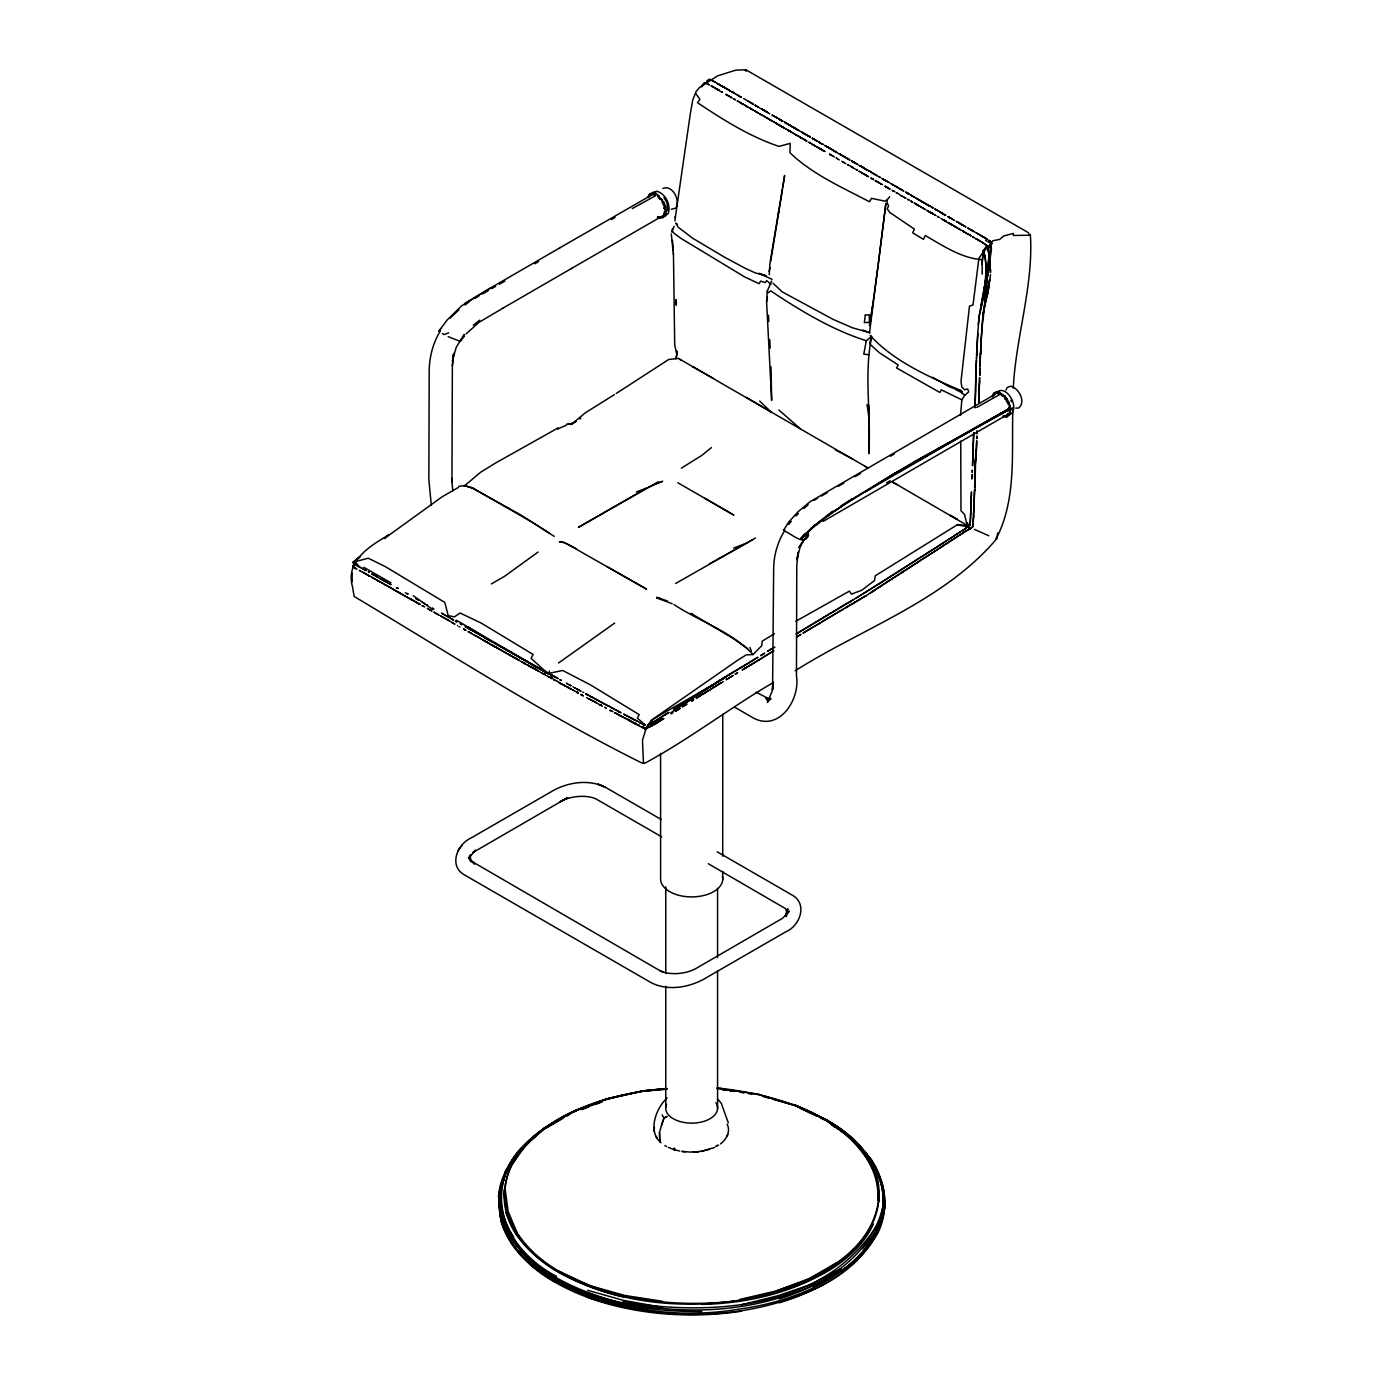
<?xml version="1.0" encoding="UTF-8"?>
<svg xmlns="http://www.w3.org/2000/svg" width="1384" height="1384" viewBox="0 0 1384 1384"><rect width="100%" height="100%" fill="white"/><g stroke="black" fill="none" stroke-linecap="round" stroke-linejoin="round"><path stroke-width="1.5" d="M352.072 585.259C346.294 559.966 370.168 546.04 388.437 535.054L384.458 538.462L442.084 496.839L458.312 487.479M722.707 879.895L722.707 871.297M722.707 856.229L722.777 714.213M868.789 405.27L868.771 453.692C871.366 415.217 863.841 375.548 871.47 337.748L869.827 342.488L870.501 344.651L879.411 352.764L898.216 364.978L896.503 367.902L939.805 392.45L941.276 389.856L961.845 399.803L960.496 415.442M960.358 229.571L959.51 229.363L961.171 230.177M986.377 276.713L986.238 269.828L983.782 295.138L978.972 316.936L983.886 295.207L986.411 276.696L980.339 309.739M463.882 334.686L456.149 347.47L452.447 360.843L453.692 353.301L452.36 365.826L451.945 481.736L451.668 478.276L452.776 490.939M982.017 329.651L982.986 315.12L981.256 338.751L982.034 327.074M354.442 564.361L353.353 563.167M1012.829 410.391C1011.566 452.585 1016.496 498.05 997.068 537.027L997.172 538.22C944.684 600.639 862.699 628.059 795.177 670.756M869.463 333.233L885.864 203.483L878.304 264.257M975.755 450.457L974.959 490.542M713.487 81.172L710.926 79.874L714.144 81.569M679.752 708.504L675.409 711.376L679.994 708.366L677.312 709.975M698.28 696.913L696.29 698.314L702.778 694.076L698.591 696.879M750.699 664.995L758.034 660.462L748.934 665.929L750.716 664.787M675.306 217.617L690.356 113.54L692.744 99.907L696.152 91.517L699.526 87.469L717.639 75.843L735.942 70.1L745.924 69.805L1028.399 232.685L1029.713 235.263L1013.347 235.436L1013.278 233.429L1003.798 235.955L999.715 239.38L992.709 240.781L990.84 243.549L985.149 298.719M675.046 220.956L675.15 216.683M1006.825 414.837L1006.912 416.861L1003.348 415.702L1003.037 416.774L1006.912 416.861L1008.988 415.338L1010.476 408.315L1008.971 402.571L1006.808 401.689L1006.895 398.627L1004.784 395.911L998.781 391.966L994.162 392.831L992.172 396.274M706.342 83.472L704.162 83.092L702.57 84.926L704.681 82.85L707.881 83.974M982.173 274.24L982.19 259.708L983.54 251.75L989.941 244.691L991.152 245.314L991.446 249.708L986.723 281.004L983.124 319.669M660.929 1142.717C647.176 1131.23 656.189 1107.944 667.14 1097.927M989.733 259.656L989.768 258.445L990.39 270.209L989.768 258.445M979.042 397.692L979.318 386.568L978.799 402.242L979.059 397.762L978.938 399.959M977.744 333.475L979.007 316.901L978.817 319.272M767.445 297.058L766.598 301.677L771.649 400.391L771.026 366.881M786.475 916.537L786.752 910.343M979.872 368.525L979.786 370.722L979.959 366.258M988.141 268.444L988.799 255.59M977.035 433.97L977.156 431.791M667.763 210.887L666.95 202.825L663.974 197.445M478.068 633.647L476.511 632.903L477.272 633.526M479.712 634.564L478.155 633.837L478.899 634.443M481.338 635.498L482.981 636.415M484.59 637.643L483.051 636.605L484.59 637.643L483.794 637.228M486.216 638.578L484.677 637.54L486.216 638.578L485.421 638.145M659.511 1132.268L659.805 1141.575L659.511 1132.268L661.535 1125.227L663.939 1118.151L667.123 1116.404L663.974 1118.064L661.535 1125.227M980.685 350.29L980.339 357.089L980.806 347.99L980.651 353.647M974.042 502.894L974.613 489.694L974.423 494.019M487.86 639.494L486.32 638.457L491.112 641.346L487.064 639.079M492.739 642.263L491.199 641.242C496.043 644.269 492.306 641.899 492.756 641.968M973.904 507.253L973.627 513.827L974.163 503.309M499.278 645.671L500.887 646.899L497.721 644.927L498.465 645.549M676.222 305.414L675.997 299.584M967.693 529.864L971.949 527.373L966.326 530.92L972.727 526.941L973.558 515.99L973.419 518.204M970.167 524.709L970.876 509.485L970.167 524.709L964.752 529.034L970.097 524.622L965.928 527.979L967.554 526.923M980.149 361.726L979.924 366.276L980.149 361.726L980.235 362.781M960.738 441.133L960.98 510.782L964.544 514.416L967.122 525.349L970.426 528.757M453.156 355.774L452.36 365.826M654.113 1131.282L654.424 1127.372M716.531 83.161L718.798 84.338L716.531 83.023M987.692 293.287L989.058 282.993L984.18 307.853L987.882 293.408L989.646 279.499L982.951 315.137L988.954 283.045M993.02 397.104L992.812 394.544L993.954 395.305L994.162 392.831M984.733 299.221L988.574 260.503M972.692 526.958L973.246 522.547M549.379 671.015L549.171 673.42L553.046 678.662M1013.278 388.056C1015.821 336.727 1033.64 285.9 1030.371 234.726M769.244 274.689L769.902 263.548L784.642 175.457L782.808 187.186M983.591 295.259L985.754 279.724L980.996 306.037M986.723 281.004L988.124 268.081M663.524 205.662L664.147 202.877L657.331 194.469L652.591 192.895L650.117 193.639L647.695 197.393L648.958 197.255L648.629 195.161L650.134 195.767L650.117 193.639L651.726 194.971L652.591 192.895L654.649 195.161M657.365 217.392L663.351 217.53L665.773 213.776L664.355 211.198M676.084 300.034L675.824 304.48M983.851 295.173L985.062 284.914M975.011 470.024L975.218 465.578L974.993 476.598L975.045 470.006M982.034 264.344L983.54 251.75L982.726 250.677M973.852 507.271L974.44 494.088M973.211 522.581L973.454 518.187M987.916 293.304L990.511 274.81M773.466 682.45C730.285 707.587 690.426 738.399 646.345 762.411L643.871 763.397L643.404 761.892L642.487 740.094L646.224 728.243L645.048 729.662L648.767 724.057L652.781 719.663L661.95 713.971L712.397 685.184L683.056 704.629M986.654 281.592L988.245 269.793M872.854 303.805L878.027 266.316M981.758 329.703L982.156 326.901M997.068 537.027L997.656 532.944M770.698 261.299L782.514 189.141M990.494 246.854L990.84 243.549L985.598 240.28M671.897 232.149L674.077 226.284M889.635 196.701L887.421 199.521L886.971 202.168L888.614 206.233L887.092 208.828L889.999 212.582L914.409 229.121L912.61 232.789L923.474 239.328L925.256 235.522C943.144 245.833 961.465 258.237 982.19 259.708M787.167 912.661L787.859 908.769L785.368 915.758L789.399 911.122L782.721 918.18L696.533 968.16C686.153 974.405 669.06 975.322 660.133 970.789L470.75 860.796L474.591 864.066L468.536 857.215L470.525 861.523L470.37 854.88L469.747 856.921L475.56 850.157L472.965 852.492L567.717 797.582L559.62 802.045C570.121 795.713 587.3 794.468 596.469 799.191L661.673 836.836M720.51 1143.945C726.392 1139.326 730.89 1131.593 727.136 1124.189M808.585 535.366C804.018 546.576 791.873 533.74 784.642 531.127M978.869 319.254L978.35 324.79M771.684 281.056L767.29 291.038L766.598 301.677M751.702 103.212L743.519 98.489M772.134 115.27L773.016 115.547L772.168 115.062M775.576 117.104L773.068 115.599L777.912 118.384L775.628 116.896M839.154 153.97L840.036 154.247L839.206 153.762M916 198.206L916.883 198.621L915.308 197.739M713.487 87.14L714.369 87.694L713.054 86.76M718.434 89.891L719.247 90.496L716.289 88.628L719.247 90.496M755.837 111.429L755.007 111.187L756.581 112.052L753.64 110.287M767.203 118.003L766.373 117.744L771.199 120.495L763.38 115.824L765.629 117.086M780.126 125.529L780.939 126.117L779.261 125.131L780.939 126.117M782.514 126.999L785.818 128.937L782.514 126.999L783.5 127.518M789.866 131.151L790.679 131.74L787.496 129.75L790.679 131.74M793.118 133.02L796.302 135.182L793.24 133.158M830.4 154.87L829.604 154.195L832.909 156.115L829.604 154.195M866.194 175.197L867.007 175.803L865.329 174.816L868.616 176.737L866.955 175.924M903.475 197.047L904.34 197.376L901.053 195.611L901.918 196.095M911.658 201.718L910.897 201.182L912.471 202.047L910.897 201.182M916.519 204.261L917.332 204.867L915.654 203.863L917.332 204.867M928.699 211.423L927.021 210.437L928.699 211.423L927.885 210.835M931.899 213.24L935.203 215.177L931.899 213.24L932.885 213.776M944.13 220.194L944.943 220.8L943.265 219.814L944.943 220.8M945.756 221.146L946.569 221.734L944.891 220.748L946.569 221.734M948.991 223.014L951.431 224.554L948.144 222.616L951.431 224.554M952.244 224.883L953.057 225.488L951.379 224.502L953.057 225.488M955.496 226.768L956.309 227.374L954.631 226.37L956.309 227.374M963.61 231.457L964.423 232.045L962.745 231.059L964.423 232.045M970.115 235.193L970.911 235.799L967.97 233.948L970.911 235.799M676.171 358.543L676.897 354.321L675.652 358.715M442.897 614.081L441.444 613.06M444.523 614.998L443.832 614.392L444.766 614.842M446.167 615.932L445.458 615.326L446.409 615.759M447.793 616.849L447.101 616.243L448.035 616.693M449.437 617.783L448.745 617.178L449.679 617.61M547.804 676.499L548.756 676.811L547.856 676.309M595.777 702.311L596.487 702.899L595.587 702.397M602.334 706.048L601.538 705.788M619.599 711.981L618.7 711.497L620.292 712.327M624.513 714.577L623.613 714.092L629.426 717.172L625.205 714.923M582.491 695.443L581.574 694.993L583.304 695.771L581.574 694.993M716.808 1088.222L720.926 1088.343C781.009 1095.696 854.118 1116.819 877.594 1179.168C889.514 1238.645 826.698 1279.041 776.874 1292.033C705.356 1311.997 624.651 1308.451 558.773 1272.432C522.131 1252.157 491.579 1209.512 510.938 1167.075M624.271 1297.171C566.385 1284.317 480.871 1240.358 510.142 1167.629C541.04 1113.082 607.991 1093.187 666.846 1088.533M527.892 1142.44A193.414 111.654 0 0 0 498.517 1195.984L500.645 1218.941A193.397 111.654 0 0 0 586.332 1295.113L622.402 1305.095A189.487 120.668 -0.3 0 0 741.668 1308.71C794.451 1301.237 851.212 1278.366 878.217 1229.563C898.06 1186.14 865.519 1141.229 827.822 1120.971M833.237 1125.261C861.921 1142.354 886.435 1172.04 884.705 1207.038C881.279 1234.078 863.46 1255.807 841.835 1271.152M701.757 1311.478C628.509 1312.309 531.923 1294.057 500.887 1218.145C486.909 1139.689 579.861 1101.456 642.228 1091.388M554.967 1281.809C518.066 1262.087 485.386 1218.231 504.347 1175.483M769.072 271.454L770.058 267.787M983.107 312.749L983.972 309.618M499.33 1195.707L504.589 1176.521L498.569 1196.831M672.451 228.792L671.967 230.557L674.371 233.585L680.859 238.308L744.644 276.921L759.107 283.703L760.629 281.09L765.214 282.561L766.736 280.589L770.853 284.36M555.157 1279.266C526.145 1259.994 496.199 1231.743 499.347 1193.769C503.205 1167.387 520.107 1145.744 541.49 1130.728M726.738 1136.074L727.863 1134.672M778.379 213.188L779.054 210.818M878.217 1229.563L884.705 1207.038M661.275 819.518L605.327 787.219C589.152 779.261 569.343 781.96 553.79 790.247L470.975 838.047C456.928 844.309 448.329 866.298 464.799 875.103L651.276 982.744C667.434 990.944 687.225 987.778 702.812 979.734L785.61 931.916C800.108 925.982 808.187 903.51 791.786 894.877L717.206 851.817M779.14 1298.919C825.072 1284.906 872.716 1254.734 883.373 1204.634C884.514 1167.421 857.215 1137.821 826.94 1120.071M870.622 337.333L866.315 340.758L863.772 354.096L868.633 354.754M840.918 505.852L912.904 462.637L1009.386 408.488L896.175 473.311M658.87 216.821L657.85 216.561L660.877 218.274L660.774 216.769L663.351 217.53L662.365 215.956L664.839 216.008L663.939 213.517M715.77 1146.194L717.293 1145.312M363.387 572.561L364.217 573.149L362.868 572.232M365.047 573.478L367.521 574.983L364.528 573.149M374.701 575.502L371.708 573.824L374.095 575.363M819.657 142.638L818.844 142.033L821.283 143.59L818.844 142.033L819.778 142.379M833.722 156.461L834.535 157.049M845.088 163.277L845.884 163.623M898.666 193.95L899.479 194.556M979.734 241.093L979.094 240.366L983.211 242.857L982.242 242.304M368.352 575.312L369.182 575.9L367.833 574.983M371.656 577.145L372.486 577.733L371.137 576.817M373.317 578.079L374.147 578.65L372.798 577.733M375.877 576.177L374.995 575.658L376.569 576.523M377.521 577.093L376.638 576.574L379.631 578.443M380.808 578.927L379.908 578.408L382.451 579.844L381.552 579.325M721.669 92.036L719.939 91.102M726.462 88.835L725.649 88.23L728.866 90.064L726.583 88.576M728.295 95.513L727.309 95.306L730.614 97.053L729.039 95.998M731.427 97.659L730.562 97.001L732.222 98.004M736.392 94.233L732.188 92.001L735.406 93.835M738.675 95.721L737.084 94.839L740.405 96.776L739.419 96.257M746.028 106.101L746.841 106.43L745.924 105.963M747.775 106.776L746.789 106.551L748.467 107.364M752.636 109.578L751.668 109.371L753.346 110.184M757.532 106.776L755.076 105.219L758.294 107.225M760.681 108.661L758.346 107.104M759.02 113.332L759.141 113.471M760.646 114.543L759.781 113.869L760.768 114.266M762.394 115.201L761.408 114.993L763.086 115.806M767.341 112.173L768.103 112.71L766.511 111.827L767.445 112.294M773.76 121.775L774.452 122.363L773.518 121.896M795.246 128.21L794.312 127.882L795.904 128.764L795.022 128.487M796.769 129.421L795.956 128.816L799.277 130.771L796.648 129.421L797.53 129.715M799.727 136.774L797.478 135.511L800.419 137.379M799.969 131.099L804.069 133.66L801.786 131.999M802.979 138.642L800.385 137.483L804.606 139.576L803.62 139.369M813.878 139.144L812.304 138.262L813.238 138.59M817.598 147.085L816.612 146.86L819.916 148.624L818.238 147.794M836.126 151.808L836.766 152.534L835.192 151.479L836.766 152.534M838.462 159.541L839.396 159.869M847.562 158.416L848.219 159.143L845.001 157.136L848.219 159.143M848.444 164.886L847.458 164.679L849.136 165.492M850.71 166.547L851.696 166.772L849.88 165.89M853.997 162.464L852.233 161.513L857.786 164.575L851.541 160.907L853.115 161.807M853.322 167.706L852.336 167.481L854.014 168.312M859.81 171.46L858.824 171.235L861.436 172.516M862.284 166.91L859.706 165.63L862.924 167.464L862.042 167.187M867.076 170.024L866.246 169.419L867.941 170.422L866.955 169.886M876.055 180.837L875.069 180.612L876.747 181.425M880.155 177.567L879.342 176.962L880.276 177.308M889.099 182.567L885.881 180.733L888.441 182.031M892.161 190.196L892.974 190.802M893.908 191.148L892.922 190.923L894.912 191.753M897.161 193.016L896.175 192.791L897.853 193.622M907.125 193.016L907.956 193.622L905.499 192.065L909.703 194.296L906.243 192.463M908.527 199.573L907.541 199.365L909.513 200.196M914.374 197.393L912.039 195.836L914.599 197.133M921.519 207.081L920.533 206.856L922.211 207.686M932.47 207.513L933.249 208.05L931.657 207.167L932.591 207.635M953.732 220.056L952.919 219.45L954.493 220.506M957.226 227.703L956.257 227.478L957.936 228.308M958.852 228.637L957.884 228.429L959.544 229.242M961.984 230.523L962.105 230.644M965.184 226.388L965.946 226.941L962.728 225.108L965.288 226.526M965.357 232.391L964.371 232.166L967.676 233.931M966.862 233.585L965.997 232.927M973.471 237.079L972.485 236.854L975.789 238.619M976.723 238.948L975.737 238.74L977.415 239.553M374.978 578.996L375.808 579.567L374.458 578.65M376.621 579.913L377.451 580.501L376.102 579.567M381.586 582.681L382.417 583.252L381.067 582.335M383.195 580.242L384.562 581.003L382.451 579.844M387.382 582.595L386.482 582.076L389.492 583.944M360.221 570.762L359.338 570.381L362.573 572.232M383.23 583.598L384.06 584.186L382.711 583.252M386.534 585.449L387.364 586.02L386.015 585.103M388.195 586.366L389.025 586.954L387.676 586.02M391.118 584.688L389.769 583.91L390.513 584.532M391.499 588.217L392.329 588.806L390.98 587.871M393.142 589.134L393.973 589.722L392.623 588.806M708.573 84.562L709.49 84.874L708.089 84.199M423.366 602.94L422.553 602.369M427.794 608.631L428.625 609.219L427.275 608.303M356.847 569.083L354.252 567.63L355.947 568.564L354.252 567.63L355.065 568.253M429.438 609.566L430.268 610.154L428.919 609.219M431.099 610.5L431.912 611.088L430.58 610.154M434.386 612.368L435.216 612.956L433.867 612.022M436.029 613.302L436.86 613.873L435.51 612.956M437.69 614.219L438.503 614.807L437.171 613.873M440.977 616.088L441.807 616.676L440.458 615.742M451.253 618.613L453.554 620.067L450.371 618.094L451.115 618.717M442.62 617.022L443.451 617.61L442.101 616.676M444.264 617.956L445.094 618.544L443.762 617.61M445.925 618.89L448.399 620.395L447.447 619.963M449.212 620.741L450.042 621.329L448.693 620.395M464.038 629.132L464.851 629.72L463.519 628.786M482.203 639.546L482.947 639.944M483.916 640.325L483.033 640.169L487.895 642.747L486.199 641.934M483.708 640.359L487.185 642.124M488.829 643.058L489.538 643.664L487.843 642.851M490.23 644.269L489.832 644.01M490.472 643.992L491.874 645.203L489.486 643.785M491.995 644.944L494.469 646.449L491.13 644.719M495.178 647.055L494.78 646.795M496.821 647.989L496.06 647.331L499.399 649.234L496.942 647.729M497.704 648.421L498.586 648.646M503.395 651.57L504.347 652.002L502.998 651.172M506.682 653.542L506.284 653.283M508.326 654.459L507.582 653.819L510.921 655.705L508.447 654.199M511.613 656.31L511.215 656.051M513.377 656.967L519.138 660.324L510.869 655.826M526.543 664.355L527.373 664.926M528.186 665.496L527.304 665.047L529.017 665.842L528.307 665.237M543.116 673.61L541.213 672.814L543.808 674.077M568.703 684.561L569.585 684.942L567.994 684.094M546.282 675.565L547.112 675.911M551.213 678.073L550.348 677.693L552.043 678.644L548.704 676.776L549.69 677.243M557.925 681.672L556.922 681.326M567.059 683.783L566.367 683.194L567.302 683.506M575.467 687.986C573.616 687.381 575.45 688.021 574.533 687.675M576.868 689.042L578.633 690.028L576.177 688.575M580.38 690.668L579.446 690.356L580.917 691.014M583.65 692.45L582.716 692.138M566.143 686.204L565.156 685.858M577.422 692.779L576.678 692.156L578.374 693.09L577.664 692.502M587.508 698.055L586.557 697.674M612.974 711.705L612.074 711.22M439.766 332.004C433.088 343.076 429.836 355.809 429.213 368.646L428.85 479.85L431.306 505.125M651.691 194.919L653.092 192.22L657.054 191.251C665.721 194.037 671.05 204.832 668.282 213.465L665.133 216.06L662.988 216.112M1005.874 390.098L1007.275 387.416L1010.614 386.188C1018.849 387.952 1026.271 401.931 1018.693 408.02L1015.839 408.107M995.511 392.053L998.089 393.8L998.781 391.966L1000.355 394.146L976.741 407.467M618.077 714.594L642.626 727.724L644.529 724.334L637.315 718.106L639.218 714.646L590.138 684.699L562.648 670.444L547.856 673.61L545.123 672.745M1013.278 407.536L912.904 462.637M784.365 531.11C777.721 542.061 773.985 554.707 773.673 567.509L772.566 689.941L773.327 682.208L772.064 691.325L767.376 702.432L770.559 698.28L767.618 700.477L770.94 699.162M961.845 399.803L964.648 395.322L961.845 392.814L962.451 391.828L949.026 386.586L932.574 377.278M642.626 727.724L646.241 728.451L651.38 720.164L737.949 660.03L746.253 654.892L753.034 654.563L761.806 645.636L762.152 641.19L774.434 633.716M357.729 565.952L356.899 565.623L361.76 568.132L358.543 566.54M384.752 584.74L385.721 585.103L384.008 584.308M394.665 590.293L395.634 590.657L393.921 589.843M396.308 591.21L398.108 591.919L395.582 590.778M416.757 599.272L417.726 599.566L415.996 598.667L417.726 599.566M401.273 593.995L402.225 594.359L400.53 593.546M402.917 594.912L403.886 595.293L402.173 594.48M404.56 595.847L405.529 596.21L403.834 595.397M406.221 596.781L407.19 597.144L405.477 596.331M635.377 723.313L634.529 722.915L636.069 723.849M407.865 597.698L408.834 598.061L407.121 597.265M409.508 598.632L411.308 599.341L408.782 598.182M413.73 600.812L416.255 602.126L414.093 601.21M724.749 87.919L725.597 88.178L722.379 86.344L725.597 88.178M417.76 603.268L420.373 604.566L417.034 602.836M422.708 606.071L423.677 606.434L421.982 605.621M765.629 111.516L766.459 111.775L763.241 109.941L766.459 111.775M457.447 625.412L457.516 625.585M781.977 120.962L782.825 121.204L778.708 119.059L782.168 120.668M806.457 135.096L807.443 135.494L804.121 133.539L807.443 135.494M816.266 140.753L817.252 141.151L814.64 139.801L816.456 140.459M826.127 146.445L826.957 146.704L825.383 145.804L826.317 146.15M829.397 148.33L831.87 149.524L827.943 147.102L829.587 148.036M832.614 150.199L835.14 151.6L831.922 149.593L832.805 149.905M854.101 162.205L855.744 163.139M863.737 168.156L866.211 169.523L862.976 167.516L863.91 167.862M883.303 179.453L884.289 179.851L882.611 178.847L883.494 179.176M884.981 180.422L885.829 180.681L884.238 179.799L885.172 180.128M917.696 199.296L923.422 202.566L916.935 198.673L917.869 199.019M925.827 204.002L928.335 205.403L923.474 202.445L926 203.708M929.131 205.905L929.979 206.164L928.387 205.282L929.321 205.628M940.584 212.513L941.414 212.773L936.57 210.005L940.774 212.236M971.654 230.453L974.111 231.664L970.893 229.831L971.827 230.159M979.82 235.176L982.294 236.37L979.076 234.553L980.01 234.882M823.151 521.37L1006.081 415.338L1008.988 415.338L1008.002 413.366M571.713 1112.096C538.653 1128.012 506.596 1154.1 500.61 1192.402C499.174 1228.906 525.297 1260.236 556.368 1276.29M482.203 639.339L481.217 639.045M986.359 238.948L987.294 239.345L982.346 236.439L986.55 238.671M983.28 250.885L984.803 255.677L983.28 250.885L985.131 248.255M564.378 685.564L565.208 685.893L563.496 684.942L564.378 685.322M576.038 691.654L573.374 690.356M521.197 1148.028C498.43 1172.3 494.693 1209.443 513.741 1237.036M808.446 533.29L798.897 547.597L803.931 539.812L800.108 547.095L796.907 559.724L798.153 552.164L796.769 565.537L796.457 675.703C800.454 700.477 778.016 733.468 751.443 716.877L734.8 707.293M505.177 1171.608L519.484 1150.294L527.339 1143.305M504.866 1173.528L507.098 1170.224M509.329 1166.902L512.686 1161.937M514.917 1158.633L518.273 1153.65M510.142 1167.629L524.674 1146.142L545.798 1127.303M464.142 336.364L460.37 341.467L448.156 336.641M1008.763 410.685L1010.476 408.315L1008.676 407.398L1010.061 405.875L1007.742 403.817L1008.971 402.571L1006.895 398.627L1005.216 399.059L1004.3 397.865M991.809 243.532L987.813 248.67L991.809 243.532L990.494 241.508L991.809 243.549L987.813 248.67L989.889 258.427L987.83 248.705L989.716 246.023M876.107 1226.414C823.739 1309.42 710.753 1316.374 622.973 1301.808C696.36 1318.814 776.77 1309.887 841.593 1270.339C884.705 1242.659 901.313 1181.296 858.063 1145.623M862.422 1248.731C906.918 1202.956 873.858 1143.755 824.726 1119.241M783.603 530.314L788.655 522.097L798.066 511.769L809.778 501.89L995.356 394.146M440.389 331.053L438.866 331.157L447.153 319.981L461.737 305.76L490.922 287.786L465.024 303.234M983.54 251.75L978.903 258.22L973.004 305.068L969.492 306.054L961.015 381.327L961.776 386.88L964.492 389.717L967.693 388.99L968.748 391.845L964.648 395.322M983.92 250.296L987.121 245.85L984.18 249.656M457.62 851.143L462.118 845.157M804.381 534.466L800.938 538.549L804.381 534.466L832.736 512.011L895.604 472.722L1009.196 409.439L1011.964 409.197M653.629 194.919L654.909 193.258L655.705 195.611L632.263 208.586M438.866 331.157L441.029 328.406M996.221 392.779C1006.497 382.278 1021.946 410.91 1008.573 415.079M788.742 524.467L791.267 521.318M383.956 580.847L386.43 582.041L384.838 581.159M397.295 587.958L398.056 588.408L396.326 587.594M407.121 593.494L407.899 593.944L405.27 592.819M474.21 631.433L473.259 631.052L474.798 632.09M718.556 1145.087L716.998 1146.021M518.325 659.736L517.443 659.355M539.172 668.541L540.158 668.731M516.682 658.819L515.799 658.438M524.778 663.576L525.712 664.009L524.017 663.196L524.899 663.42M559.326 682.744L560.26 683.177L558.565 682.226L559.517 682.779M731.254 91.534L732.136 92.123M789.987 131.272L788.361 130.338M814.121 145.337L815.851 146.41L811.751 144.057L814.346 145.337M858.772 165.163L858.893 165.302M879.065 182.844L879.982 183.311L878.321 182.48M800.938 538.549L812.114 528.273M715.13 82.089L714.196 81.621L715.009 81.95M801.544 539.033L815.003 524.64M988.643 247.58L989.871 246.214M352.868 562.406L359.2 557.406L352.868 562.406L354.633 564.188M663.542 214.485L665.773 213.776L666.085 210.974L664.216 208.517L665.583 206.995L664.147 202.877L661.984 202.133L662.417 199.746L659.338 198.448L659.147 195.888L658.334 197.445L657.331 194.469M356.899 558.963L358.681 557.873M852.336 600.431L856.212 597.888M464.159 486.182L480.473 472.325L495.195 463.242L558.167 427.864L557.562 429.075L566.35 425.147M795.852 516.007L798.343 513.533M465.976 334.028L479.002 322.316L503.395 307.905M450.233 318.078L458.865 309.757M460.872 624.132L461.754 624.703L460.18 623.648M452.689 619.582L452.014 619.029M455.959 621.433L456.824 621.918L455.284 620.88M805.125 534.968L801.198 538.635L811.63 527.702L832.562 511.284M571.436 424.334L585.397 412.778L614.461 394.578M465.768 626.987L466.616 627.471L465.076 626.433M467.394 627.921L468.259 628.388L466.719 627.35L467.654 627.679M469.107 628.89L471.529 630.239L468.346 628.284L469.297 628.596M472.359 630.741L473.155 631.173L471.615 630.135L472.549 630.447M475.629 632.592L476.425 633.024L474.885 631.986L475.819 632.298M514.744 654.788L515.54 655.203L514 654.165L514.934 654.494M524.432 660.255L527.114 661.517L524.432 660.255L525.487 660.601M501.925 647.106L502.513 647.816L500.991 646.778L501.735 647.401M503.551 648.023L504.139 648.733L502.617 647.712L503.361 648.317M504.987 649.252L507.409 650.584L504.243 648.629L505.177 648.94M508.239 651.086L509.035 651.518L507.496 650.48L508.43 650.791M496.839 644.615L497.634 645.048L496.095 644.01L497.029 644.442M510.056 651.726L510.661 652.435L509.122 651.397L509.866 652.02M513.308 653.559L513.914 654.286L510.748 652.331L513.118 653.853M516.37 655.705L520.419 657.971L515.626 655.099L516.561 655.411M522.806 659.338L522.131 658.767L523.066 659.095M527.114 661.517L526.335 660.929M495.212 643.698L494.469 643.093L496.008 644.114L495.212 643.491M527.685 662.088L530.366 663.351L527.01 661.535L527.823 662.106M532.581 664.839L533.618 665.185L456.339 620.205M549.085 673.748L551.749 674.977L550.019 674.181L550.988 674.527M555.866 677.191L558.288 678.679L554.932 676.88L555.676 677.485M521.249 658.473L522.045 658.888L520.505 657.85L521.439 658.178M554.379 680.149L555.33 680.461L553.6 679.561L554.655 679.907M591.625 697.173L593.944 698.142L590.881 696.584L591.833 697M962.987 532.961L964.025 532.269L959.631 535.193M533.618 1137.717L538.341 1133.531M803.827 508.516L808.1 504.745M963.022 530.055L953.68 536.127L964.804 529.017L963.61 529.83M870.415 592.836L868.252 594.376M874.878 589.93L872.716 591.452L879.324 587.024L872.716 591.452M881.556 585.588L879.394 587.11L883.771 584.135L879.394 587.11M892.68 578.356L890.518 579.879L897.143 575.484L894.981 577.007M894.912 576.92L892.749 578.443M901.589 572.595L897.213 575.554L910.499 566.852M868.183 594.29L866.021 595.812M917.177 562.544L910.568 566.921L923.855 558.236L917.246 562.631M940.186 544.76L946.881 540.556L889.497 577.145L940.376 544.812M870.069 589.428L856.281 597.974L878.252 584.221L870.588 589.082M796.302 135.182L797.184 135.494L795.506 134.507M927.816 211.112L927.021 210.437M776.874 1292.033C819.916 1276.999 871.557 1250.928 878.494 1200.689C881.573 1151.661 834.102 1120.296 793.724 1104.519L823.688 1118.583L848.824 1136.333M827.459 516.284L851.765 499.001M711.48 447.568L701.965 455.301L681.343 468.173M751.702 661.154L744.436 665.496L749.453 662.538M760.733 655.462L764.729 653.162L760.733 655.653M852.336 600.223L852.855 599.912M903.89 571.246L910.015 567.267M753.969 659.787L750.076 661.933M753.969 659.58L757.982 657.279L751.72 660.947M850.105 601.556L847.389 603.268L851.835 600.656L850.105 601.763M928.37 555.468L932.764 552.51L923.924 558.323L926.069 556.818M723.313 681.62L721.912 682.485M820.695 622.662L809.969 628.942L820.695 622.662L818.947 623.578M744.384 668.697L742.101 670.046L748.934 665.963L744.384 668.662L746.668 667.33M843.6 608.977L834.639 614.236L852.544 603.701L847.579 606.521M473.276 325.275L479.694 320.188M926.138 556.887L928.301 555.382M935.048 551.178L941.674 546.801L939.511 548.306M464.938 305.034L469.487 301.504M645.134 729.074L646.224 728.243M664.216 212.409L666.085 210.974L665.583 206.995L662.677 203.517M571.869 423.988L576.401 421.082L570.727 424.542M949.32 541.905L946.033 543.998L952.642 539.639L949.908 541.282M667.849 713.21L668.922 712.397L664.285 715.303L667.659 713.054M685.167 705.044L686.966 704.006L682.26 706.93L684.319 705.546M614.686 623.059L558.548 662.988M815.47 525.366L819.345 522.512M712.622 685.028L708.297 687.71L714.577 683.834M733.105 672.451L731.34 673.593M762.567 657.677L758.207 660.445L767.099 654.909L762.065 657.884M538.047 552.078L504.572 576.298L491.389 583.91M737.637 669.648L739.834 668.178L735.371 671.032L737.568 669.562M659.632 718.296L655.237 721.047L659.632 718.296L657.313 719.715M424.386 606.919L424.628 606.867M439.212 615.309L439.455 615.257M450.734 621.831L450.976 621.779M452.378 622.748L454.973 624.132L451.634 622.385L452.62 622.592M964.025 532.269L952.936 539.466L959.562 535.106M472.377 633.889L471.736 633.439M493.534 646.138L492.773 645.48M500.108 649.719L501.043 650.151L499.711 649.321M501.752 650.653L502.686 651.086L501.354 650.255M505.039 652.504L505.99 652.937L504.641 652.106M513.499 657.071L511.734 656.051M520.09 660.756L519.087 660.445M570.329 685.461L571.211 685.841L569.637 684.993M651.916 725.839L654.321 724.472M827.199 515.592L841.334 506.631M887.421 199.521L884.981 201.164L871.453 198.327L869.515 201.787C842.199 187.411 812.287 174.28 789.953 152.742L790.195 143.382L778.967 146.393C749.782 136.618 723.019 119.699 697.484 102.675L699.958 99.389L695.65 93.403M601.4 702.466L608.822 706.221L599.272 701.204L601.642 702.293M961.794 533.653L963.524 532.477M621.226 712.846L620.343 712.362M634.149 719.836L635.031 720.234L631.813 718.417L632.696 718.884M818.861 522.114L822.978 519.381M616.278 393.437L668.645 359.511L678.368 358.387L868.304 468.138L864.896 466.287M670.548 712.95L712.154 685.409M650.636 725.839L661.933 718.348L646.241 728.451M712.172 685.426L734.212 671.275M882.871 581.418L878.442 584.204L889.566 577.128L882.871 581.384M579.706 418.971L580.761 418.297M879.964 482.566L895.604 472.722M664.285 715.303L666.673 713.833M735.302 670.946L733.606 672.209M546.922 1127.441L568.651 1114.276M934.979 551.091L932.833 552.597L939.442 548.237M773.725 647.677L771.493 649.01L774.953 647.003M712.397 685.253L724.991 677.001M865.104 491.977L1009.386 408.488M725.268 677.589L697.519 693.972L712.137 685.807M675.617 583.494L755.491 537.978M490.576 287.976L559.863 247.822M503.049 308.096L571.609 268.409M712.051 86.137L711.065 85.929L712.743 86.742L711.93 86.413M726.669 94.579L725.683 94.371L727.361 95.185L726.548 94.856M738.035 101.153L737.049 100.928L738.727 101.741L737.914 101.413M742.897 103.956L741.928 103.748L743.589 104.561L742.793 104.215M751.028 108.644L750.042 108.436L751.72 109.249L750.907 108.904M559.499 248.03L651.726 194.971M475.093 298.269L478.829 296.107M482.566 293.944L488.171 290.709M491.891 288.564L495.628 286.401M499.364 284.256L504.97 281.021M534.829 263.773L538.566 261.611M611.382 219.572L615.119 217.426M781.873 126.463L780.887 126.238L782.566 127.051L781.752 126.722M571.246 268.617L661.604 216.458L660.774 216.769M809.969 136.843L807.391 135.424L810.367 137.206M851.696 166.772L852.388 167.36M854.707 168.9L855.641 169.246M863.062 173.329L862.076 173.104L863.754 173.934L862.941 173.588M877.664 181.771L876.695 181.546L878.373 182.377L877.56 182.031M891.486 184.037L892.472 184.574L889.895 183.017M887.421 187.394L886.435 187.169L888.113 187.999L887.3 187.653M900.171 195.161L901.105 195.49M915.014 203.327L914.046 203.102L915.706 203.932L914.893 203.586M918.267 205.195L917.281 204.988L918.959 205.801L918.146 205.472M923.024 208.275L925.446 209.555L922.159 207.79L923.128 208.015M976.741 233.135L978.972 234.415L974.924 232.114M813.965 500.368L817.684 498.223M821.421 496.06L827.027 492.825M838.22 486.355L843.825 483.12M855.035 476.65L860.623 473.432M890.5 456.184L894.237 454.021M886.487 482.878L890.189 480.75M545.054 1128.669L562.907 1118.376M566.471 1116.3L570.052 1114.241M836.766 1262.658L809.173 1278.591L776.424 1290.874L740.077 1299.368M813.083 1286.791L841.593 1270.339M804.363 139.715L806.924 141.116L805.246 140.13L806.042 140.805M671.205 713.815L673.022 712.76M709.179 563.997L752.463 539.881M845.347 607.836L848.081 606.33M655.237 483.76L662.642 481.286L646.83 487.981L578.391 527.356L658.282 481.857M795.886 621.226L849.447 591.106L851.471 594.117L861.696 590.259L874.55 580.519L875.242 575.813L957.209 524.83L967.122 525.349L892.074 481.736M542.459 1129.084L568.599 1114.241M359.2 557.371L360.342 556.749M837.701 1263.99L809.605 1279.352L776.424 1290.874M840.866 1268.592L812.062 1284.023L778.171 1295.649L741.167 1304.87M744.938 665.081L746.685 664.147M845.832 607.611L847.579 606.728M662.815 188.535C672.416 184.107 680.807 200.68 675.721 208.171L671.378 209.226M357.089 558.755L358.145 558.254M426.514 604.704L427.552 605.033M533.947 668.593L532.2 667.693L535.591 669.51L534.76 669.164M534.276 665.6L536.888 667.001L533.532 665.202L535.262 666.085M535.902 666.517L536.888 667.001M542.407 670.219L545.106 671.43L540.763 669.32L541.801 669.631M531.594 667.192L528.965 665.963L532.304 667.676M536.542 669.942L535.539 669.475L538.186 670.859L537.182 670.392M969.44 528.757L971.291 527.909M605.673 707.726L604.67 707.276L606.382 708.193M597.248 703.297L597.438 703.314M600.725 704.975L601.434 705.546L599.739 704.785L601.434 705.546M990.806 245.003L990.84 243.549M715.788 82.504L714.905 82.089M479.85 638.111L476.684 636.242L481.303 639.027M582.058 1109.553L588.062 1107.217M596.054 1104.103L602.057 1101.751L580.346 1109.587M586.47 1296.964C659.614 1321.011 742.429 1321.53 813.308 1289.629C853.565 1272.225 894.081 1232.625 882.663 1184.964L884.791 1207.99M731.963 672.987L732.897 672.624M636.484 491.908L646.83 487.981M733.71 548.029L744.038 544.12M448.676 332.869L444.108 334.582L442.396 333.613M573.91 1111.092L606.711 1098.792L643.076 1090.817L665.531 1088.706M779.33 1302.794C818.757 1290.84 857.526 1269.353 878.2 1232.314A193.12 111.499 0 0 0 884.722 1200.81M573.46 1111.335L606.261 1099.173L643.076 1090.817L666.759 1088.706M654.148 193.362L655.826 192.757M570.467 1113.186L576.401 1111.023M1007.483 414.179L1010.061 413.262L1008.815 408.764M752.74 103.679L751.806 103.333L753.38 104.388L751.806 103.333M768.155 112.779L769.746 113.834M780.299 119.993L782.825 121.204M786.095 123.28L784.503 122.207L789.468 124.923L785.316 122.813M788.482 124.716L789.468 124.923M791.804 126.394L792.634 127.051L789.416 125.044L792.634 127.051M808.325 135.77L807.391 135.424M834.483 150.873L833.549 150.527M844.119 156.6L844.949 157.257L842.666 155.596L844.949 157.257M849.205 159.368L848.271 159.022L849.845 160.094L848.271 159.022M873.546 173.588L874.377 174.246L868.823 170.699L874.377 174.246M881.712 178.311L882.559 178.969M901.295 189.833L903.804 191.061L900.586 189.227L902.281 190.058M911.329 195.23L910.395 194.902L911.987 195.957L910.395 194.902M921.139 200.905L918.578 199.625M922.782 201.839L921.035 201.164M927.678 204.676L926.744 204.348M935.861 209.399L934.927 209.053L936.518 210.126L934.927 209.053M944.684 214.849L941.466 212.842L944.684 214.849L942.279 213.447M948.94 216.959L948.005 216.613L949.597 217.669L948.005 216.613M957.071 221.873L956.188 221.336L957.866 222.167M970.149 229.433L967.624 227.945L972.485 230.713M722.327 86.465L719.109 84.459L722.327 86.465L719.922 85.064M723.123 86.742L724.939 87.624M729.852 90.462L728.918 90.116L730.492 91.188L728.918 90.116M733.122 92.347L732.188 92.001M762.549 109.336L761.615 108.99L763.189 110.063L761.615 108.99M764.176 110.287L763.241 109.941M790.351 125.39L789.416 125.044M804.882 133.937L806.647 134.802M817.944 141.479L818.792 142.154M824.483 145.268L825.331 145.925M837.579 152.811L838.41 153.486M841.68 155.371L840.088 154.316L843.306 156.132L840.918 154.904M875.172 174.522L877.404 175.906L874.428 174.125L876.02 175.197M878.442 176.408L879.29 177.083M924.408 202.791L923.474 202.445M962.676 225.229L959.458 223.222L962.676 225.229L960.271 223.827M714.767 1147.405L701.844 1151.229L693.246 1152.128M777.998 124.266L774.746 122.38L778.5 124.854L776.026 123.245M889.687 189.054L888.217 188.241L890.033 188.951M783.275 529.83L784.866 529.934M568.115 424.352L572.543 423.193M709.404 1149.36L701.1 1151.419M984.681 237.979L985.668 238.204M606.261 1099.173L640.896 1091.63M1000.355 394.146L1002.812 396.326L1004.784 395.911L1005.216 399.059M569.256 688.09L570.139 688.592L568.409 687.71M418.383 599.999L418.937 600.483M770.542 698.903L766.459 699.733L769.729 699.404M458.692 486.424L464.384 485.542L473.207 488.293L532.217 522.252L554.24 536.387M995.701 538.393L997.172 538.22M642.937 1091.197L665.444 1088.983M566.8 424.092L572.786 423.539M644.304 1091.215L652.608 1090.471M658.819 1089.917L667.123 1089.173M740.302 1300.51C678.973 1307.949 614.012 1301.756 559.361 1271.412C530.055 1254.769 503.378 1225.394 504.226 1189.825M896.382 187.013L900.534 189.175L894.981 185.802L897.264 187.29M397.225 591.695L399.751 592.854L397.969 592.144M412.432 600.275L413.781 600.846L410.425 598.961M419.041 603.995L418.677 603.597M658.646 597.905L656.621 597.905L672.192 603.735M692.208 1151.765L698.47 1151.851M721.012 1088.464L716.895 1088.343L758.709 1094.19M685.305 1151.851L681.862 1151.401L691.204 1152.145M633.457 722.656L633.042 722.258M424.94 603.908L424.196 603.286M499.088 1194.184C500.299 1272.294 597.127 1304.022 661.621 1308.312M661.396 1312.447C606.054 1306.409 546.213 1288.919 511.146 1242.676M725.752 1089.969L721.687 1089.346L725.787 1090.038M729.835 1090.575L733.901 1091.197M748.139 1093.343L752.204 1093.966L748.104 1093.256M538.186 670.859L538.878 671.344M662.452 1301.289L624.738 1295.459L589.757 1285.632L559.361 1271.412M721.583 1089.087L735.856 1091.336M733.952 99.164L735.475 99.873L733.901 98.818L734.662 99.267M560.641 679.925L561.368 680.513L559.828 679.596L560.572 680.201M529.311 663.005L530.366 663.351M729.904 1090.713L734.004 1091.388M531.992 664.268L530.954 663.922L532.65 664.891M866.315 340.758C832.286 329.928 800.281 310.656 770.732 290.882L767.774 293.027L767.29 291.038M661.725 1307.274L623.354 1300.337L587.664 1290.338M957.209 524.83L968.662 526.923L967.347 522.512M616.209 713.573L617.714 714.127L614.565 712.691L616.053 713.262M598.078 703.902L599.791 704.664M537.546 667.624L538.514 667.815L536.802 667.019L538.514 667.815M579.221 690.149L577.803 689.474M447.689 619.79L445.406 618.544M494.417 646.57L496.112 647.383L495.299 646.795M636.277 724.04L639.373 725.562L636.744 724.368M769.4 698.816L765.473 697.986L769.244 699.179M562.008 684.336L563.565 684.993L560.364 683.419L561.921 684.077M679.717 1151.038L673.558 1149.499L674.51 1147.993L674.873 1149.966L668.299 1147.371M643.871 763.397L641.64 762.878C542.511 713.487 449.229 653.231 354.183 596.469L352.349 586.038M505.938 653.058L506.925 653.369M762.636 1096.353L768.57 1098.031M772.514 1099.156L796.215 1105.868L827.182 1120.244M759.003 1094.433L795.852 1105.539M762.342 1095.782L796.215 1105.868L825.971 1120.089M538.981 671.465L540.521 672.261M521.491 661.846L523.135 662.763M599.739 704.785L600.725 705.079M661.517 598.857L656.604 597.352L667.469 601.002M712.5 80.653L710.926 79.874M634.391 719.559L631.813 718.417M464.384 485.542L473.207 488.293M397.018 588.079L398.056 588.408M406.861 593.615L407.899 593.944M893.995 185.404L892.421 184.522L893.355 184.85M907.835 193.622L908.06 193.345M590.57 696.481L589.463 695.893L590.83 696.688M524.017 663.196L525.02 663.524M415.373 601.902L417.086 602.715L416.117 602.351M585.986 693.92L588.944 695.598L585.986 693.92L586.799 694.474M622.644 1303.382C568.945 1289.473 499.105 1258.783 499.347 1193.769M572.907 686.775L573.599 687.26M568.495 687.692L566.8 686.758L568.495 687.692L567.665 687.121M595.051 698.643L594.151 698.349L595.483 699.128M638.353 721.842L639.944 722.656M524.692 660.012L523.758 659.701L524.571 660.272M580.778 694.578L581.661 694.889L580.778 694.387M808.498 142.171L809.467 142.517M918.907 205.922L919.893 206.268M935.947 215.575L936.12 215.644M939.182 217.444L939.373 217.513M790.627 131.861L791.613 132.207M841.766 161.201L841.956 161.271M870.986 178.069L873.494 179.557L871.176 178.155M800.385 137.483L801.353 137.846M931.951 213.309L928.802 211.683L931.951 213.309L930.273 212.306M719.109 84.459L720.043 84.787M749.471 101.793L747.602 101.101M765.819 111.222L764.072 110.547M784.503 122.207L785.437 122.553M840.088 154.316L841.022 154.645M941.466 212.842L942.4 213.171M959.458 223.222L960.392 223.551M828.601 147.638L827.009 146.756M862.924 167.464L861.35 166.582M520.886 661.362L523.256 662.503M539.379 668.282L538.428 667.936L539.777 668.697M545.452 674.994L543.756 674.043L544.76 674.51M458.952 626.554L459.921 626.917M638.526 725.026L639.373 725.562M988.816 535.764L974.457 529.38M941.639 218.862L943.317 219.866M586.678 694.387L587.664 694.785M769.521 699.11L756.114 692.19M611.313 710.822L609.773 710.2L612.005 711.359M809.848 136.722L808.221 136.03M983.868 243.273L987.069 245.868L983.021 242.996M772.099 279.395L759.038 273.392L766.303 275.814L755.474 272.994L745.353 268.358L724.853 257.372L692.519 238.135L678.229 227.253L675.79 223.153L677.416 224.208M666.465 1146.454L664.908 1145.571M862.63 330.032L869.844 332.748L852.146 327.679L833.237 319.445L782.254 291.903L772.999 283.218M399.232 592.854L400.582 593.425L398.869 592.456M358.733 566.108L355.013 561.748L368.231 558.202L385.15 566.523L444.783 602.403L448.208 615.551L454.384 616.901L460.145 613.008L481.424 623.198L533.151 654.476L531.041 658.3L547.856 673.61L499.243 645.549M410.788 599.341L412.951 600.275L412.086 599.877M548.375 673.281L549.95 673.956M880.293 183.415L881.608 184.245L880.691 183.916M740.302 102.624L741.98 103.627L740.302 102.624L741.097 103.316M821.49 149.507L823.151 150.493L821.49 149.507L822.356 150.164M442.188 613.475L443.139 613.908M472.134 633.924L473.086 634.374M795.662 1105.418L826.421 1119.812L851.8 1137.838M800.385 1108.411L817.044 1116.352M820.747 1118.116L828.168 1121.646M514.156 657.521L515.159 657.988M496.06 647.331L497.064 647.816M507.582 653.819L508.568 654.303M509.226 654.736L510.212 655.22M659.649 970.53L662.936 972.122M532.2 667.693L533.186 668.195M737.084 94.839L737.897 95.185M760.525 114.405L761.459 114.872M770.265 120.027L771.199 120.495M905.049 197.843L905.966 198.31L904.444 197.583M911.537 201.58L912.471 202.047M471.096 487.376L520.644 514.9L548.652 532.702M982.346 236.439L984.803 237.702M576.315 548.669L566.021 543.376L646.622 589.186L606.798 566.506M835.382 449.887L853.011 459.177M547.856 673.61L530.159 663.524L531.093 663.939M961.845 392.814L955.808 389.44L961.638 390.859C929.754 377.175 894.029 361.656 870.207 335.499L871.833 336.641M480.525 635.377L479.781 634.754L482.168 636.294M779.261 125.131L780.247 125.65M717.569 89.51L718.538 90.029M865.329 174.816L866.298 175.335M871.816 178.553L873.494 179.557M915.654 203.863L916.64 204.4M943.265 219.814L944.251 220.333M944.891 220.748L945.86 221.267M948.144 222.616L949.113 223.153M951.379 224.502L952.365 225.021M954.631 226.37L955.617 226.889M962.745 231.059L963.731 231.578M969.25 234.813L970.219 235.332M432.379 607.922L433.919 608.943M578.374 693.09L576.678 692.156L577.543 692.761M957.469 519.346L950.237 515.315L957.192 519.45M727.275 89.181L728.866 90.064M755.076 105.219L756.65 106.101M776.337 117.502L777.912 118.384M825.383 145.804L831.87 149.524M859.706 165.63L864.567 168.415M884.238 179.799L887.455 181.633M928.387 205.282L929.979 206.164M673.973 604.548C699.681 621.554 732.136 631.9 753.034 654.563M713.487 378.438L692.779 366.691L693.972 367.365M390.928 582.802L363.784 567.302M892.749 482.134L897.593 484.902M677.745 482.705L733.935 515.142L704.906 498.344M708.245 863.72L785.057 908.354M579.446 690.356L580.761 691.152M746.339 397.416L771.096 412.017L759.678 401.083M900.586 189.227L901.416 189.573M919.703 206.199L920.585 206.735M861.246 172.446L862.128 173M809.294 142.448L810.176 143.002M791.423 132.137L792.305 132.691M468.501 627.16L488.05 639.529M629.409 716.981L631.709 718.434L628.526 716.687M413.262 595.691L432.725 609.479M789.07 130.805L787.496 129.75L788.257 130.477M779.486 119.266L780.42 119.716M627.609 719.005L634.754 723.867M529.259 662.832L536.473 667.866M833.185 1125.157L853.271 1139.205L871.436 1159.74L882.11 1182.593M828.289 1122.061L845.14 1133.859M848.513 1136.212L853.565 1139.759M679.475 359.113L680.98 360.169M823.688 1118.583C852.06 1136.212 880.483 1164.1 877.733 1200.222M831.801 1124.984L835.192 1127.458M813.93 139.196L815.522 140.095L812.304 138.262L813.117 138.867M750.993 102.987L750.059 102.26M693.817 615.638L690.945 613.337L732.966 638.318L747.689 648.612M778.881 410.01L800.367 428.78M745.076 70.013L746.253 71.189L745.924 69.805M787.081 123.626L788.586 124.439M659.338 198.448L660.289 199.573M717.812 1099.19L721.323 1103.411L728.313 1122.891M662.071 1114.847L663.974 1118.064M656.206 1136.402L657.244 1138.34M807.235 533.048L808.1 534.553M1006.064 400.339L1006.808 401.689M873.736 1167.075L881.764 1183.182L872.214 1162.145M505.956 1212.816L516.215 1234.597M1009.196 409.439L1011.168 409.958L1010.874 409.093M517.322 1233.438L508.066 1211.156L505.177 1189.167M1010.822 400.27L1011.41 401.706M749.938 647.504L751.322 651.189M785.558 908.596L786.925 912.437M656.276 1136.714L656.812 1138.392M663.939 207.098L664.216 208.517M867.059 404.474L869.014 418.504M676.326 352.868L674.7 344.512L673.437 252.822M463.951 334.634L464.09 335.81M877.041 1178.528L879.428 1201.52M671.275 234L673.42 254.57M498.794 1197.627L500.922 1220.896A193.12 111.499 0 0 0 741.634 1311.15M977.052 430.649L977.139 431.721M672.503 240.418L673.281 250.746M676.862 350.948L676.932 352.107M979.959 362.833L980.01 363.784M768.466 315.223L768.795 321.417M980.374 353.716L980.408 354.65M769.764 339.737L770.179 348.145M352.072 573.097L352.245 581.73M660.583 753.38L660.618 878.01A31.088 17.957 0 0 0 693.28 896.884A31.088 17.957 0 0 0 722.361 876.141M717.569 888.39L717.569 957.59M717.569 970.565L717.569 1108.947M665.756 886.815L665.756 973.315M665.756 986.29L665.756 1107.373M715.874 1102.806A25.95 14.982 0 0 1 693.021 1123.116A25.95 14.982 0 0 1 666.604 1104.294M873.356 1224.061A184.902 109.492 2 0 1 810.038 1280.356A184.902 111.499 0.9 0 1 701.498 1304.403M532.684 1138.236A193.414 111.654 0 0 1 539.552 1132.856M882.404 1186.019A193.12 111.499 0 0 1 884.411 1196.554M972.295 470.318L972.295 472.325L972.295 470.318M975.928 372.158L975.53 390.028L975.997 369.909L975.997 372.158M976.083 367.66L976.066 369.926L976.274 365.393L976.153 367.677M975.305 398.886L974.907 407.899L975.564 389.994L975.357 398.886M975.512 459.972L975.495 461.149L976.291 451.928L975.512 459.972M974.717 485.317L974.682 487.41L974.89 476.598L974.682 485.334M972.917 453.537L972.554 465.699L973.004 452.482L972.917 453.537M971.101 501.821L970.824 509.502L971.187 496.683L971.101 501.821M973.073 449.108L972.969 452.516L973.246 445.856L973.073 449.108M976.447 359.684L976.239 365.428L976.447 359.684M976.533 357.418L976.499 358.646L976.533 357.418M986.014 265.192L986.204 269.845L986.014 265.192M971.464 492.168L971.309 496.458L971.464 492.168M979.37 384.32L979.284 386.586L979.439 382.07L979.491 384.337M979.786 370.791L979.751 375.323L979.786 370.791M979.561 377.572L979.543 382.088L979.561 377.572M972.225 474.574L972.416 476.546L972.225 474.574M676.966 352.072L676.845 354.339L676.966 352.072M973.333 443.641L973.211 445.873L973.661 434.766L973.281 443.659M980.356 357.159L980.114 361.501L980.356 357.159M973.748 432.552L973.627 434.784L973.748 432.552M975.305 463.363L975.184 465.595L975.305 463.363M976.55 445.233L976.343 449.713L976.741 440.752L976.516 445.25M976.377 449.696L976.239 451.945L976.377 449.696M980.927 345.689L980.789 347.92L981.048 343.37L980.893 345.706M976.948 436.271L976.81 438.538L976.948 436.271M977.294 342.661L976.914 349.547L977.796 333.44L977.26 342.696M981.169 341.052L981.014 343.388L981.308 338.734L981.135 341.07M990.442 270.191L990.442 272.527L990.442 270.191M865.277 315.154L864.36 322.61L870.311 322.264L872.577 305.864L869.584 325.569L869.221 314.756L865.277 315.154M352.972 565.883L355.082 563.184L352.972 565.883M972 477.826L971.862 479.02L972.295 476.528L972 477.826M973.454 513.931L973.661 516.007L973.454 513.931M976.793 355.255L976.602 356.38L976.585 354.096L976.793 355.255M976.896 352.989L976.706 354.114L976.689 352.072L976.896 352.989M977.018 350.706L976.81 351.83L976.81 349.547L977.018 350.706M975.391 461.132L975.409 463.121L975.391 461.132M468.899 631.986L468.086 631.537L471.442 633.439L468.899 631.986M473.83 634.789L474.729 635.308L473.83 634.789M475.473 635.706L476.373 636.225L475.473 635.706M594.134 701.428L594.843 702.017L594.134 701.428M706.549 82.348L706.93 81.379L706.549 82.348M702.466 84.874L701.93 86.656L702.466 84.874M836.957 158.33L837.77 158.935L836.092 158.105L836.957 158.33M715.182 88.022L715.995 88.628L715.182 88.022M739.54 102.087L740.353 102.693L739.54 102.087M744.402 104.89L745.215 105.495L744.402 104.89M749.28 107.71L750.093 108.315L749.28 107.71M757.394 112.398L758.207 113.004L757.394 112.398M772.013 120.84L772.826 121.429L772.013 120.84M786.631 129.266L786.735 129.404M793.499 127.276L794.364 127.934L792.686 126.93L794.364 127.934L793.499 127.276M820.729 148.953L821.542 149.559L819.864 148.745L820.729 148.953M856.454 169.575L857.25 170.18L856.454 169.575M864.567 174.263L865.381 174.868L864.567 174.263M882.421 184.574L882.542 184.712M885.673 186.459L886.487 187.048L884.808 186.234L885.673 186.459M937.625 216.458L938.439 217.046L937.625 216.458M940.878 218.326L940.999 218.464M953.87 225.834L954.683 226.422L953.87 225.834M707.38 80.826L709.248 79.424L707.38 80.826M823.964 150.839L823.117 150.614L824.778 151.427L823.117 150.614L823.964 150.839M843.462 162.084L842.596 161.859L844.275 162.689L842.596 161.859L843.462 162.084M726.219 676.499L724.368 677.849L726.219 676.499M356.207 565.139L355.29 564.689L356.207 565.139M681.637 704.197L680.807 704.958L682.727 703.522L681.637 704.197M686.256 701.307L685.409 702.069L687.329 700.615L686.256 701.307M688.557 699.854L687.727 700.615L689.63 699.179L688.557 699.854M690.858 698.418L690.028 699.179L694.301 696.412L690.858 698.418M678.108 706.428L675.859 707.968L680.426 704.975L678.177 706.515M707.397 691.221L705.511 692.588L707.397 691.221M888.234 581.245L883.84 584.221L888.234 581.245M890.466 579.792L888.303 581.332L890.466 579.792M903.821 571.159L901.659 572.682L903.821 571.159M707.985 687.744L705.753 689.249L707.985 687.744M947.313 540.141L953.472 536.387L947.313 540.141M853.565 602.991L852.734 603.701L854.776 602.386L853.565 602.991M847.337 603.182L836.282 609.894L847.337 603.182M767.497 651.345L771.424 648.923L767.497 651.345M771.632 652.141L767.03 654.909L773.898 650.757L771.563 652.158M803.343 629.547L796.146 634.01L809.553 625.949L803.343 629.547M823.428 617.489L820.695 619.219L834.068 611.261L823.428 617.489M809.969 628.976L803.222 632.99L809.969 628.976M737.551 672.849L735.267 674.198L737.551 672.849M827.926 618.267L821.196 622.229L834.639 614.271L827.926 618.233M943.231 545.556L941.57 546.853L945.964 543.912L943.231 545.556M965.755 531.058L964.094 532.338L965.755 531.058M664.216 715.234L659.632 718.261L664.216 715.234M663.68 718.659L656.587 723.053L663.68 718.659M872.647 591.383L870.484 592.906L872.647 591.383M721.669 679.302L714.905 683.592L721.669 679.302M728.486 675.115L726.289 676.586L730.769 673.714L728.555 675.202M654.597 721.289L650.342 723.797L654.597 721.289M728.918 677.987L732.984 675.617L728.918 677.987M865.952 595.726L857.025 601.037L865.952 595.726M674.717 708.573L673.558 709.421L675.928 707.951L674.717 708.573M693.574 699.906L691.533 701.134L693.574 699.906M683.938 702.761L682.796 703.591L685.167 702.138L683.938 702.761M697.744 694.111L696.584 694.941L705.702 689.163L697.744 694.111M712.033 688.488L707.812 691.17L712.033 688.488M705.442 692.502L703.21 694.024L705.442 692.502M714.646 686.827L712.293 688.263L714.646 686.827M716.947 685.426L714.577 686.845L716.947 685.426M722.88 678.558L721.739 679.388L723.642 678.091L722.88 678.558M741.028 667.451L739.904 668.264L744.419 665.531L741.028 667.451M719.247 684.007L716.947 685.391L721.531 682.606L719.247 683.973M798.724 635.723L796.457 637.055L800.973 634.374L798.724 635.688M378.403 580.813L377.399 580.605L380.756 582.335L378.403 580.813M389.959 587.266L388.973 587.076L390.669 587.871L389.959 587.266M685.703 704.681L684.578 705.477L685.807 704.854M857.025 601.071L854.724 602.386L857.025 601.071M727.171 679.06L726.116 679.769L728.192 678.627L727.171 679.06M811.785 624.599L809.553 625.914L820.695 619.253L811.785 624.565M836.282 609.929L834.068 611.226L836.282 609.929M656.656 723.053L654.251 724.489L656.656 723.053M650.791 726.289L647.349 727.846L651.985 725.839L650.791 726.289M721.791 91.776L722.483 92.365L721.791 91.776M823.048 144.386L822.113 143.919L823.048 144.386M930.965 206.562L930.031 206.233L930.965 206.562M945.67 215.056L944.736 214.728L945.67 215.056M950.583 217.893L949.649 217.547L950.583 217.893M952.209 218.845L951.275 218.499L952.209 218.845M958.749 222.616L957.814 222.27L958.749 222.616M650.428 723.78L648.387 724.576L650.428 723.78M990.39 241.37L988.885 240.28L990.39 241.37M554.188 676.482L553.289 675.98L555.019 676.776L554.188 676.482M811.093 143.469L810.124 143.106L811.093 143.469M611.797 707.726L610.517 707.138L611.797 707.726M561.264 541.888L559.396 541.784L565.208 542.822L561.264 541.888M710.857 79.805L709.335 79.493L710.857 79.805M623.751 717.223L623.751 717.223M625.793 718.382L624.789 717.95L625.793 718.382M546.611 672.192L545.019 671.534L546.611 672.192M589.221 698.799L588.356 698.695L589.895 699.352L589.221 698.799M590.864 699.698L589.999 699.595L591.539 700.235L590.864 699.698M592.508 700.581L591.643 700.477L593.2 701.117L592.508 700.581M571.108 688.955L570.243 688.851L571.782 689.491L571.108 688.955M572.751 689.855L573.426 690.391L572.751 689.855M556.299 680.807L556.973 681.361L556.299 680.807M636.502 720.787L635.083 720.13L636.502 720.787M617.956 710.926L618.648 711.618L617.956 710.926M622.938 713.573L622.938 713.573M744.073 1092.737L739.99 1092.114L744.021 1092.616M641.882 726.721L644.754 727.967L641.882 726.721M644.494 724.559L643.387 724.368L645.567 724.939L644.494 724.559M630.412 720.701L629.409 720.51L630.412 720.701M618.856 714.628L617.869 714.438L618.856 714.628M627.108 719.074L627.108 719.074M608.977 709.49L608.977 709.49M613.908 712.12L613.908 712.12M607.317 708.608L607.317 708.608M585.899 697.086L585.899 697.086M584.256 696.204L584.256 696.204M552.977 679.077L552.977 679.077M365.22 570.121L363.49 569.256L365.22 570.121M736.409 100.34L736.409 100.34M828.964 153.78L828.964 153.78M643.283 724.143L641.657 723.538L643.283 724.143M617.005 710.597L612.161 708.02L617.005 710.597M599.013 700.961L597.421 700.114L599.013 700.961M370.133 576.332L369.13 576.021L370.133 576.332M465.803 630.153L464.799 629.841L465.803 630.153M609.773 706.549L608.873 706.273L609.773 706.549M632.765 722.119L631.294 721.479L632.765 722.119M369.355 572.319L368.421 572.007L369.355 572.319M596.677 699.526L595.795 699.231L597.369 700.235L596.729 699.647M628.561 719.922L629.461 720.407L628.561 719.922M548.289 673.074L546.697 672.416L548.289 673.074M540.954 669.147L540.071 668.835L540.954 669.147M637.678 721.306L636.709 720.977L637.678 721.306M621.208 716.064L619.513 715.303L621.208 716.064M622.869 716.929L621.157 716.185L622.869 716.929M741.288 97.07L740.353 96.724L741.288 97.07M421.272 605.085L421.272 605.085M426.22 607.887L426.22 607.887M795.904 128.764L794.312 127.882L795.904 128.764M869.481 171.235L867.889 170.353L869.481 171.235M895.638 186.338L894.047 185.456L895.638 186.338M362.798 568.703L361.829 568.357L362.798 568.703M366.085 570.537L365.134 570.173L366.085 570.537M640.948 723.088L639.996 722.69L640.948 723.088M552.476 675.409L551.662 675.081L553.392 675.876L552.476 675.409M601.746 785.697L598.078 784.157L605.327 787.219L601.746 785.697M354.339 567.613L353.145 566.575L354.339 567.613M979.042 240.487L977.467 239.432L979.042 240.487M985.027 256.161L985.979 265.209L985.027 256.161"/></g></svg>
